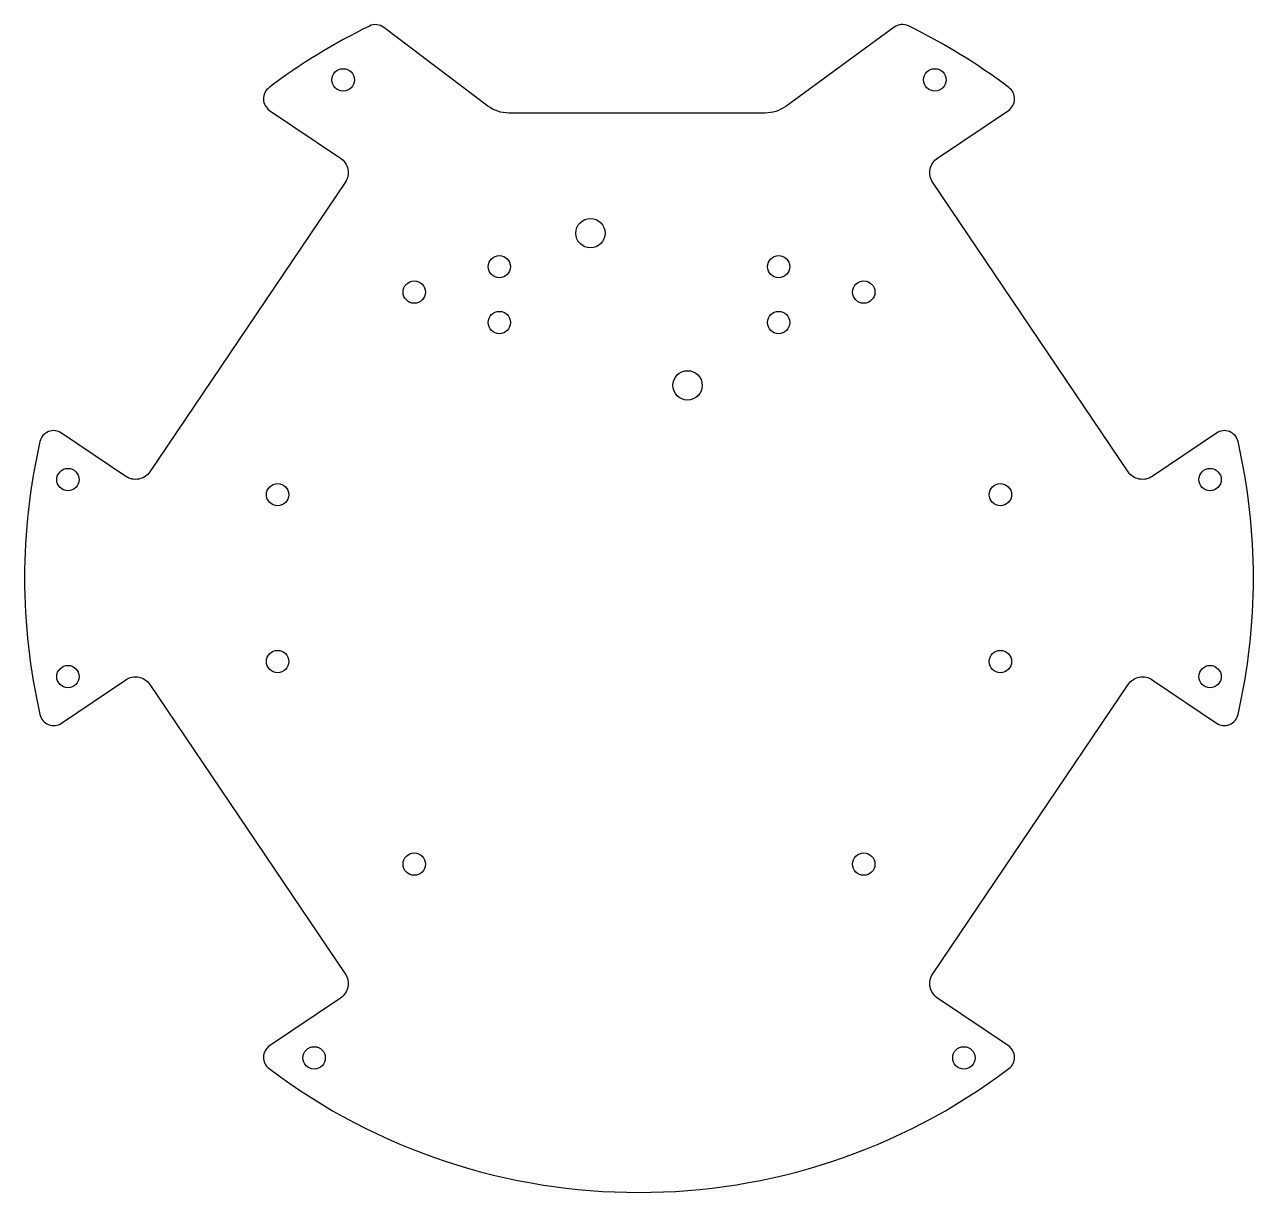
# Model space of a CAD drawing. Header units: millimetres. Extents: x -88 to 88, y -88 to 79.
import ezdxf

# ---------------------------------------------------------------- set-up
doc = ezdxf.new("R2010")
doc.units = ezdxf.units.MM
doc.layers.get('0').update_dxf_attribs({"linetype": 'CONTINUOUS'})

msp = doc.modelspace()

# ---------------------------------------------------------------- linework, layer by layer
msp.add_lwpolyline([(38.59, 79.09, 0.277969), (36.53, 78.91), (21.01, 67.57, -0.158953), (18.06, 66.61), (-18.63, 66.61, -0.1633), (-21.65, 67.62), (-36.53, 78.87, 0.282612), (-38.61, 79.08, 0.048029), (-52.99, 70.26, 0.514899), (-52.9, 67), (-42.76, 60.16, -0.414214), (-42.09, 56.69), (-70.05, 15.24, -0.414214), (-73.52, 14.57), (-82.73, 20.78, 0.526986), (-85.8, 19.56, 0.112571), (-85.8, -19.56, 0.526986), (-82.73, -20.78), (-73.52, -14.57, -0.414214), (-70.05, -15.24), (-42.09, -56.69, -0.414214), (-42.76, -60.16), (-52.9, -67, 0.514899), (-52.99, -70.26, 0.334833), (52.99, -70.26, 0.514899), (52.9, -67), (42.76, -60.16, -0.414214), (42.09, -56.69), (70.05, -15.24, -0.414214), (73.52, -14.57), (82.73, -20.78, 0.526986), (85.8, -19.56, 0.112571), (85.8, 19.56, 0.526986), (82.73, 20.78), (73.52, 14.57, -0.414214), (70.05, 15.24), (42.09, 56.69, -0.414214), (42.76, 60.16), (52.9, 67, 0.514899), (52.99, 70.26, 0.048097)], format="xyb", close=True)
for centre, radius in [((-42.37, 71.37), 1.6), ((42.37, 71.37), 1.6), ((-6.95, 49.41), 2.1), ((-20, 44.61), 1.6), ((20, 44.61), 1.6), ((-32.19, 40.97), 1.6), ((32.19, 40.97), 1.6), ((-20, 36.61), 1.6), ((20, 36.61), 1.6), ((6.95, 27.61), 2.1), ((-81.79, 14.11), 1.6), ((81.79, 14.11), 1.6), ((-51.76, 11.95), 1.6), ((51.76, 11.95), 1.6), ((-51.76, -11.95), 1.6), ((51.76, -11.95), 1.6), ((-81.79, -14.11), 1.6), ((81.79, -14.11), 1.6), ((-32.19, -40.97), 1.6), ((32.19, -40.97), 1.6), ((-46.53, -68.73), 1.6), ((46.53, -68.73), 1.6)]:
    msp.add_circle(centre, radius)

doc.saveas('drawing.dxf')
